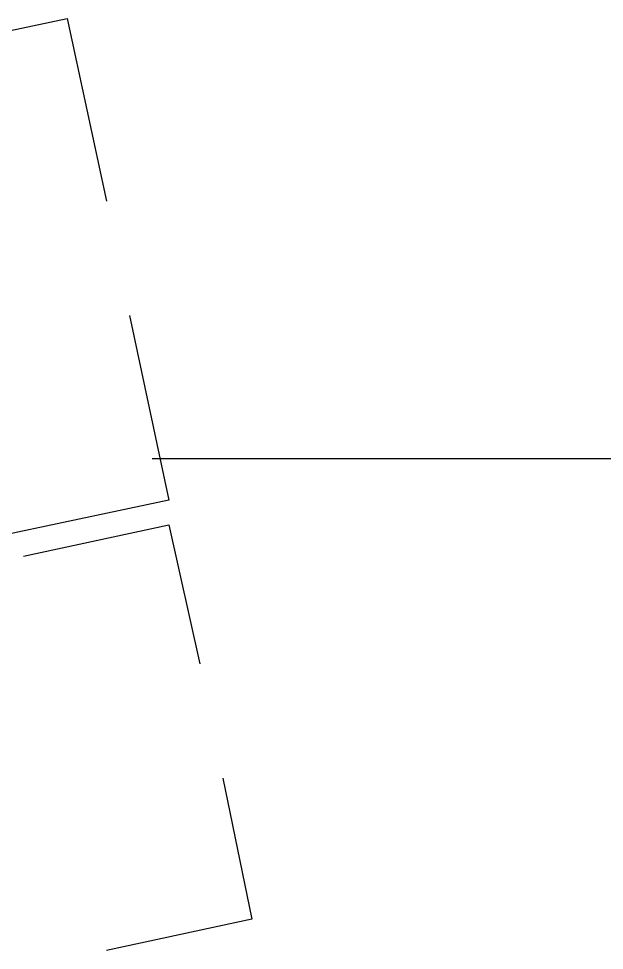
# Model space of a CAD drawing. Header units: inches. Extents: x -1841 to -80, y -100 to 1021.
# Drawn here: x -750.62 to -727.26, y 464.36 to 501.51 of the extents above; entities that cross this region are included whole.
import ezdxf

# ---------------------------------------------------------------- set-up
doc = ezdxf.new("R2010")
doc.units = ezdxf.units.IN
doc.header["$MEASUREMENT"] = 0
doc.layers.add('PDF_Geometry', color=7, linetype='Continuous', true_color=0x777777)

msp = doc.modelspace()

# ---------------------------------------------------------------- linework, layer by layer
at = {"layer": 'PDF_Geometry', "color": 7, "lineweight": 25}
for points in [[(-759.69, 499.192), (-748.688, 501.508), (-747.116, 494.229)], [(-746.206, 489.679), (-744.634, 482.316), (-755.554, 480)], [(-745.296, 483.971), (-720.478, 483.971)], [(-750.425, 480.082), (-744.634, 481.323), (-743.393, 475.781)], [(-742.483, 471.231), (-741.325, 465.605), (-747.116, 464.365)]]:
    msp.add_lwpolyline(points, dxfattribs=at)

doc.saveas('drawing.dxf')
